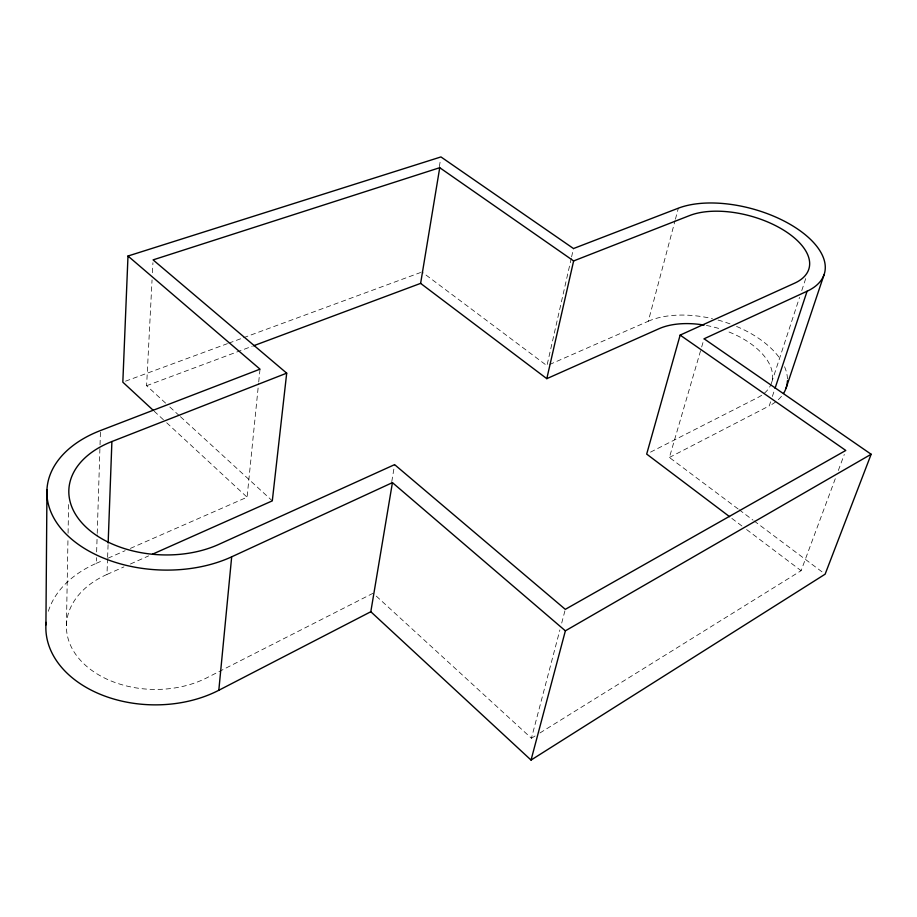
<?xml version="1.0" encoding="UTF-8"?>
<svg xmlns="http://www.w3.org/2000/svg" width="917" height="917" viewBox="0 0 917 917"><rect width="100%" height="100%" fill="white"/><g stroke="black" fill="none" stroke-linecap="round" stroke-linejoin="round"><path stroke-width="0.69" stroke-dasharray="4.58 3.44" d="M66.425 625.474L67.973 538.887M68.076 533.201L68.637 501.977M48.349 611.272A108.355 76.443 0.9 0 1 96.274 563.347L96.457 557.639M96.64 551.931L97.179 534.794M97.225 533.362L99.987 446.258M100.033 444.825L100.48 430.543M373.127 593.23L206.806 677.823A88.261 62.241 0.9 0 1 81.9 661.845A88.261 62.241 0.9 0 1 106.98 574.443L107.564 558.717M107.621 557.295L108.091 544.434M165.61 403.125L146.605 385.702L152.05 279.903M152.417 272.75L152.933 262.743M130.374 548.4L247.086 497.197L258.571 383.386M258.72 381.965L260.015 369.161M439.323 166.756L440.481 159.741M391.777 481.597L394.608 464.632M571.28 258.296L546.945 365.688L421.958 272.005M571.589 256.909L573.492 248.541M376.302 596.13L531.436 738.254L559.897 629.91M561.708 623.056L565.308 609.346M549.535 364.542L648.296 321.225L675.061 220.596M675.416 219.209L678.351 208.182M738.105 508.958L669.399 457.468L701.276 348.334M701.677 346.97L704.073 338.786M771.633 382.572L799.555 297.349M801.767 290.586L806.203 277.06M669.399 457.468L769.26 405.876L770.589 401.829M772.378 396.431L774.601 389.691M539.941 732.97L801.103 570.695L835.364 478.502M838.333 470.49L844.293 454.454M531.436 738.254L535.081 735.984M650.508 452.138L757.557 397.68A67.113 37.047 15.9 0 0 726.929 331.197M106.98 574.443L123.898 566.912M130.409 564.012L148.634 555.897M96.274 563.347L102.83 560.482M108.08 558.178L125.125 550.693M146.605 385.702L252.198 346.271M125.514 381.185L227.462 343.646M228.803 343.141L242.214 338.201M243.555 337.708L420.616 272.498M739.251 509.818L752.995 520.111M754.141 520.971L823.982 573.32M731.846 518.392L742.059 526.106M746.598 529.545L801.103 570.695M169.84 406.999L179.342 415.699M180.408 416.673L272.303 500.854M154.159 411.171L165.645 421.809M166.688 422.771L247.086 497.197M706.399 325.466A67.113 37.047 15.9 0 1 721.071 329.157M781.456 396.327A82.37 45.483 15.9 0 1 769.26 405.876M648.296 321.225A82.37 45.483 15.9 0 1 712.406 318.657M718.022 320.067A82.37 45.483 15.9 0 1 731.239 324.331M736.569 326.452A82.37 45.483 15.9 0 1 780.676 359.647M784.562 366.743A82.37 45.483 15.9 0 1 787.462 379.604"/><path stroke-width="1.38" d="M45.919 624.855L46.962 489.655M108.149 543.002L111.897 441.535L286.7 373.162L272.303 500.854L152.543 554.166M775.037 388.338L807.086 291.228A86.496 43.088 15.3 0 0 795.326 227.519A86.496 43.088 15.3 0 0 678.351 208.182L573.492 248.541L440.951 156.933L127.99 256.026L122.832 382.171L153.116 410.208M46.102 622.379A108.355 76.443 0.9 0 0 102.268 695.109A108.355 76.443 0.9 0 0 218.819 690.272L231.68 556.825L392.43 482.629L565.376 630.827L531.046 760.067L370.812 611.731L392.43 482.629M253.539 345.778L420.616 283.376L439.736 167.696L573.629 260.932L689.722 215.518A70.471 35.098 15.3 0 1 785.273 231.187A70.471 35.098 15.3 0 1 794.603 283.181L680.15 335.106L646.68 454.087L729.577 516.672M420.616 283.376L546.807 378.664L573.629 260.932M786.041 388.235L824.051 274.699M807.086 291.228L704.073 338.786L871.15 454.259L825.128 574.18L531.046 760.067M565.376 630.827L871.15 454.259M218.819 690.272L370.812 611.731M546.807 378.664L659.002 328.722A67.113 37.047 15.9 0 1 704.084 325.065M439.736 167.696L153.082 259.878L286.7 373.162M680.15 335.106L845.783 450.453L565.308 609.346L394.608 464.632L218.773 544.4A94.05 60.831 2.6 0 1 85.51 526.633A94.05 60.831 2.6 0 1 111.897 441.535M127.99 256.026L260.015 369.161L100.48 430.543A115.462 74.713 2.6 0 0 67.388 535.356A115.462 74.713 2.6 0 0 231.68 556.825M787.439 380.738A82.37 45.483 15.9 0 1 783.508 393.473"/></g></svg>
